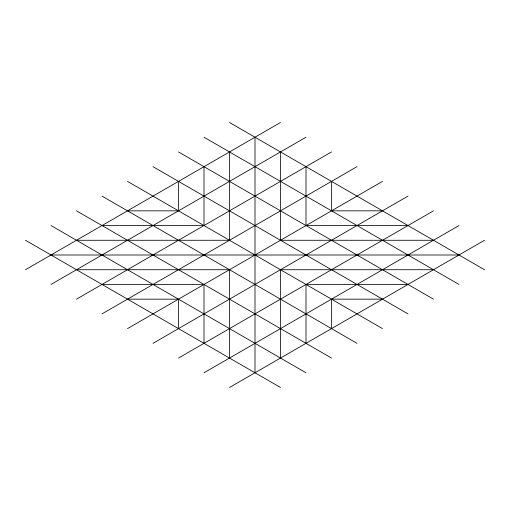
<?xml version="1.0" encoding="UTF-8"?>
<svg xmlns="http://www.w3.org/2000/svg" width="510" height="510" viewBox="0 0 510 510"><rect width="100%" height="100%" fill="white"/><g stroke="black" fill="none" stroke-linecap="round" stroke-linejoin="round"><path stroke-width="0.76" d="M25.5 269.72L280.5 122.502M51 284.446L306 137.222M76.5 299.166L331.5 151.942M102 313.892L357 166.668M127.5 328.612L382.5 181.388M153 343.332L408 196.108M178.5 358.058L433.5 210.834M204 372.778L459 225.554M229.5 387.498L484.5 240.28M127.5 210.834L178.5 210.834L178.5 181.388M382.5 210.834L331.5 210.834L331.5 181.388M102 225.554L204 225.554L204 166.668M408 225.554L306 225.554L306 166.668M76.5 240.28L229.5 240.28L229.5 151.942M433.5 240.28L280.5 240.28L280.5 151.942M51 255L459 255M76.5 269.72L229.5 269.72L229.5 358.058M433.5 269.72L280.5 269.72L280.5 358.058M102 284.446L204 284.446L204 343.332M408 284.446L306 284.446L306 343.332M127.5 299.166L178.5 299.166L178.5 328.612M382.5 299.166L331.5 299.166L331.5 328.612M229.5 122.502L484.5 269.72M204 137.222L459 284.446M178.5 151.942L433.5 299.166M153 166.668L408 313.892M127.5 181.388L382.5 328.612M102 196.108L357 343.332M76.5 210.834L331.5 358.058M51 225.554L306 372.778M25.5 240.28L280.5 387.498M255 137.222L255 372.778"/></g></svg>
